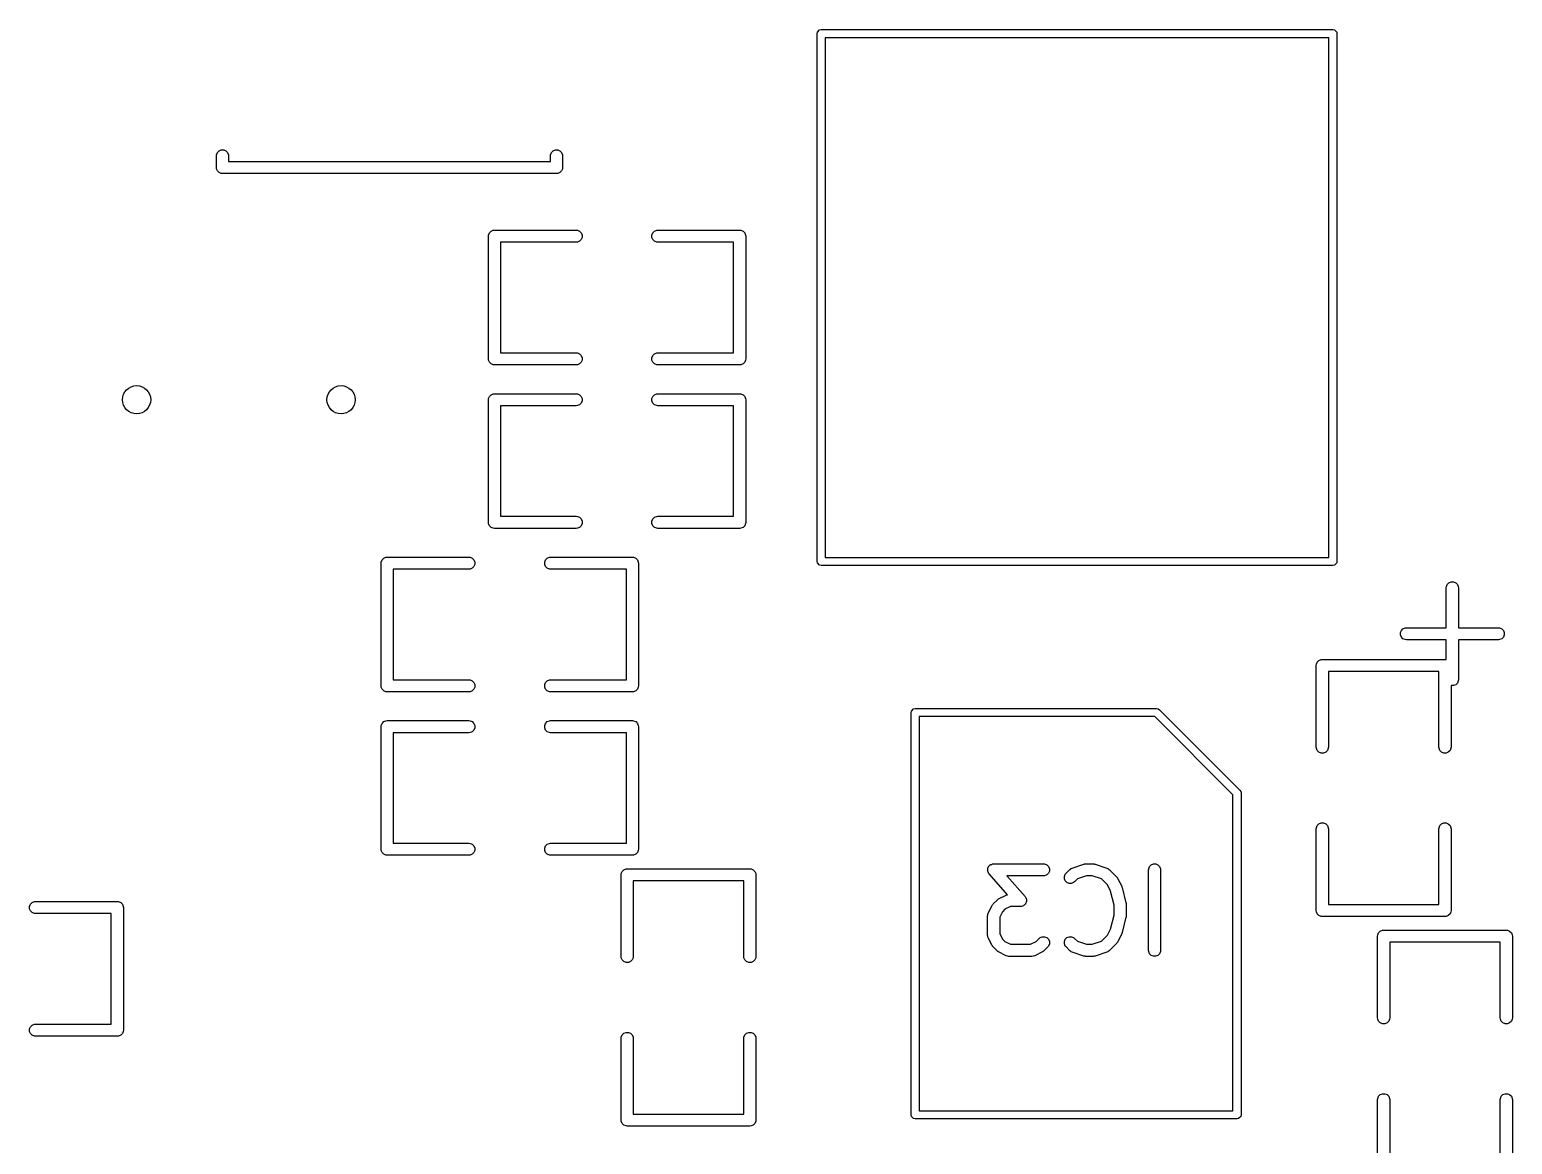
# Model space of a CAD drawing. Extents: x -2.1 to 1.75, y 0.25 to 2.72.
# Drawn here: x 0.278 to 1.003, y 1.641 to 2.186 of the extents above; entities that cross this region are included whole.
import ezdxf

# ---------------------------------------------------------------- set-up
doc = ezdxf.new("R2010")
doc.units = 0
doc.header["$MEASUREMENT"] = 0
doc.layers.add('BLACK', color=7, linetype='CONTINUOUS')

msp = doc.modelspace()

# ---------------------------------------------------------------- linework, layer by layer
at = {"layer": 'BLACK', "linetype": 'CONTINUOUS'}
for p, q in [((0.66283, 2.18413), (0.66298, 2.18489)), ((0.66283, 1.92587), (0.66283, 2.18413)), ((0.66298, 2.18489), (0.66405, 2.18595)), ((0.66405, 2.18595), (0.6648, 2.1861)), ((0.6648, 2.1861), (0.9152, 2.1861)), ((0.9152, 2.1861), (0.91595, 2.18595)), ((0.91595, 2.18595), (0.91702, 2.18489)), ((0.91702, 2.18489), (0.91717, 2.18413)), ((0.91717, 2.18413), (0.91717, 1.92587)), ((0.66677, 2.18217), (0.66677, 1.92783)), ((0.91323, 2.18217), (0.66677, 2.18217)), ((0.91323, 1.92783), (0.91323, 2.18217)), ((0.36911, 2.12491), (0.36955, 2.12597)), ((0.36955, 2.12597), (0.37037, 2.12679)), ((0.37037, 2.12679), (0.37143, 2.12723)), ((0.37143, 2.12723), (0.37258, 2.12723)), ((0.37258, 2.12723), (0.37365, 2.12679)), ((0.37365, 2.12679), (0.37446, 2.12597)), ((0.37446, 2.12597), (0.3749, 2.12491)), ((0.5325, 2.12491), (0.53294, 2.12597)), ((0.53294, 2.12597), (0.53375, 2.12679)), ((0.53375, 2.12679), (0.53482, 2.12723)), ((0.53482, 2.12723), (0.53597, 2.12723)), ((0.53597, 2.12723), (0.53703, 2.12679)), ((0.53703, 2.12679), (0.53785, 2.12597)), ((0.53785, 2.12597), (0.53829, 2.12491)), ((0.36906, 2.12433), (0.36911, 2.12491)), ((0.36906, 2.11862), (0.36906, 2.12433)), ((0.36911, 2.11805), (0.36906, 2.11862)), ((0.36955, 2.11698), (0.36911, 2.11805)), ((0.3749, 2.12491), (0.37496, 2.12433)), ((0.37496, 2.12433), (0.37496, 2.12157)), ((0.37496, 2.12157), (0.53244, 2.12157)), ((0.53244, 2.12433), (0.5325, 2.12491)), ((0.53244, 2.12157), (0.53244, 2.12433)), ((0.53829, 2.11805), (0.53785, 2.11698)), ((0.53829, 2.12491), (0.53835, 2.12433)), ((0.53835, 2.11862), (0.53829, 2.11805)), ((0.53835, 2.12433), (0.53835, 2.11862)), ((0.37037, 2.11617), (0.36955, 2.11698)), ((0.37143, 2.11573), (0.37037, 2.11617)), ((0.37201, 2.11567), (0.37143, 2.11573)), ((0.53539, 2.11567), (0.37201, 2.11567)), ((0.53597, 2.11573), (0.53539, 2.11567)), ((0.53703, 2.11617), (0.53597, 2.11573)), ((0.53785, 2.11698), (0.53703, 2.11617)), ((0.50205, 2.085), (0.5021, 2.08558)), ((0.50205, 2.025), (0.50205, 2.085)), ((0.5021, 2.08558), (0.50254, 2.08664)), ((0.50254, 2.08664), (0.50336, 2.08746)), ((0.50336, 2.08746), (0.50442, 2.0879)), ((0.50442, 2.0879), (0.505, 2.08795)), ((0.505, 2.08795), (0.545, 2.08795)), ((0.545, 2.08205), (0.50795, 2.08205)), ((0.50795, 2.08205), (0.50795, 2.02795)), ((0.545, 2.08795), (0.54558, 2.0879)), ((0.54558, 2.0821), (0.545, 2.08205)), ((0.54558, 2.0879), (0.54664, 2.08746)), ((0.54664, 2.08254), (0.54558, 2.0821)), ((0.54664, 2.08746), (0.54746, 2.08664)), ((0.54746, 2.08336), (0.54664, 2.08254)), ((0.54746, 2.08664), (0.5479, 2.08558)), ((0.5479, 2.08442), (0.54746, 2.08336)), ((0.5479, 2.08558), (0.5479, 2.08442)), ((0.5821, 2.08558), (0.58254, 2.08664)), ((0.5821, 2.08442), (0.5821, 2.08558)), ((0.58254, 2.08336), (0.5821, 2.08442)), ((0.58254, 2.08664), (0.58336, 2.08746)), ((0.58336, 2.08254), (0.58254, 2.08336)), ((0.58336, 2.08746), (0.58442, 2.0879)), ((0.58442, 2.0821), (0.58336, 2.08254)), ((0.58442, 2.0879), (0.585, 2.08795)), ((0.585, 2.08205), (0.58442, 2.0821)), ((0.585, 2.08795), (0.625, 2.08795)), ((0.62205, 2.08205), (0.585, 2.08205)), ((0.62205, 2.02795), (0.62205, 2.08205)), ((0.625, 2.08795), (0.62558, 2.0879)), ((0.62558, 2.0879), (0.62664, 2.08746)), ((0.62664, 2.08746), (0.62746, 2.08664)), ((0.62746, 2.08664), (0.6279, 2.08558)), ((0.6279, 2.08558), (0.62795, 2.085)), ((0.62795, 2.085), (0.62795, 2.025)), ((0.5021, 2.02442), (0.50205, 2.025)), ((0.50254, 2.02336), (0.5021, 2.02442)), ((0.50795, 2.02795), (0.545, 2.02795)), ((0.545, 2.02795), (0.54558, 2.0279)), ((0.54558, 2.0279), (0.54664, 2.02746)), ((0.54664, 2.02746), (0.54746, 2.02664)), ((0.54746, 2.02664), (0.5479, 2.02558)), ((0.5479, 2.02442), (0.54746, 2.02336)), ((0.5479, 2.02558), (0.5479, 2.02442)), ((0.5821, 2.02558), (0.58254, 2.02664)), ((0.5821, 2.02442), (0.5821, 2.02558)), ((0.58254, 2.02336), (0.5821, 2.02442)), ((0.58254, 2.02664), (0.58336, 2.02746)), ((0.58336, 2.02746), (0.58442, 2.0279)), ((0.58442, 2.0279), (0.585, 2.02795)), ((0.585, 2.02795), (0.62205, 2.02795)), ((0.6279, 2.02442), (0.62746, 2.02336)), ((0.62795, 2.025), (0.6279, 2.02442)), ((0.50336, 2.02254), (0.50254, 2.02336)), ((0.50442, 2.0221), (0.50336, 2.02254)), ((0.505, 2.02205), (0.50442, 2.0221)), ((0.545, 2.02205), (0.505, 2.02205)), ((0.54558, 2.0221), (0.545, 2.02205)), ((0.54664, 2.02254), (0.54558, 2.0221)), ((0.54746, 2.02336), (0.54664, 2.02254)), ((0.58336, 2.02254), (0.58254, 2.02336)), ((0.58442, 2.0221), (0.58336, 2.02254)), ((0.585, 2.02205), (0.58442, 2.0221)), ((0.625, 2.02205), (0.585, 2.02205)), ((0.62558, 2.0221), (0.625, 2.02205)), ((0.62664, 2.02254), (0.62558, 2.0221)), ((0.62746, 2.02336), (0.62664, 2.02254)), ((0.50205, 2.005), (0.5021, 2.00558)), ((0.50205, 1.945), (0.50205, 2.005)), ((0.5021, 2.00558), (0.50254, 2.00664)), ((0.50254, 2.00664), (0.50336, 2.00746)), ((0.50336, 2.00746), (0.50442, 2.0079)), ((0.50442, 2.0079), (0.505, 2.00795)), ((0.505, 2.00795), (0.545, 2.00795)), ((0.545, 2.00205), (0.50795, 2.00205)), ((0.50795, 2.00205), (0.50795, 1.94795)), ((0.545, 2.00795), (0.54558, 2.0079)), ((0.54558, 2.0021), (0.545, 2.00205)), ((0.54558, 2.0079), (0.54664, 2.00746)), ((0.54664, 2.00254), (0.54558, 2.0021)), ((0.54664, 2.00746), (0.54746, 2.00664)), ((0.54746, 2.00336), (0.54664, 2.00254)), ((0.54746, 2.00664), (0.5479, 2.00558)), ((0.5479, 2.00442), (0.54746, 2.00336)), ((0.5479, 2.00558), (0.5479, 2.00442)), ((0.5821, 2.00558), (0.58254, 2.00664)), ((0.5821, 2.00442), (0.5821, 2.00558)), ((0.58254, 2.00336), (0.5821, 2.00442)), ((0.58254, 2.00664), (0.58336, 2.00746)), ((0.58336, 2.00254), (0.58254, 2.00336)), ((0.58336, 2.00746), (0.58442, 2.0079)), ((0.58442, 2.0021), (0.58336, 2.00254)), ((0.58442, 2.0079), (0.585, 2.00795)), ((0.585, 2.00205), (0.58442, 2.0021)), ((0.585, 2.00795), (0.625, 2.00795)), ((0.62205, 2.00205), (0.585, 2.00205)), ((0.62205, 1.94795), (0.62205, 2.00205)), ((0.625, 2.00795), (0.62558, 2.0079)), ((0.62558, 2.0079), (0.62664, 2.00746)), ((0.62664, 2.00746), (0.62746, 2.00664)), ((0.62746, 2.00664), (0.6279, 2.00558)), ((0.6279, 2.00558), (0.62795, 2.005)), ((0.62795, 2.005), (0.62795, 1.945)), ((0.5021, 1.94442), (0.50205, 1.945)), ((0.50254, 1.94336), (0.5021, 1.94442)), ((0.50795, 1.94795), (0.545, 1.94795)), ((0.545, 1.94795), (0.54558, 1.9479)), ((0.54558, 1.9479), (0.54664, 1.94746)), ((0.54664, 1.94746), (0.54746, 1.94664)), ((0.54746, 1.94664), (0.5479, 1.94558)), ((0.5479, 1.94442), (0.54746, 1.94336)), ((0.5479, 1.94558), (0.5479, 1.94442)), ((0.5821, 1.94558), (0.58254, 1.94664)), ((0.5821, 1.94442), (0.5821, 1.94558)), ((0.58254, 1.94336), (0.5821, 1.94442)), ((0.58254, 1.94664), (0.58336, 1.94746)), ((0.58336, 1.94746), (0.58442, 1.9479)), ((0.58442, 1.9479), (0.585, 1.94795)), ((0.585, 1.94795), (0.62205, 1.94795)), ((0.6279, 1.94442), (0.62746, 1.94336)), ((0.62795, 1.945), (0.6279, 1.94442)), ((0.50336, 1.94254), (0.50254, 1.94336)), ((0.50442, 1.9421), (0.50336, 1.94254)), ((0.505, 1.94205), (0.50442, 1.9421)), ((0.545, 1.94205), (0.505, 1.94205)), ((0.54558, 1.9421), (0.545, 1.94205)), ((0.54664, 1.94254), (0.54558, 1.9421)), ((0.54746, 1.94336), (0.54664, 1.94254)), ((0.58336, 1.94254), (0.58254, 1.94336)), ((0.58442, 1.9421), (0.58336, 1.94254)), ((0.585, 1.94205), (0.58442, 1.9421)), ((0.625, 1.94205), (0.585, 1.94205)), ((0.62558, 1.9421), (0.625, 1.94205)), ((0.62664, 1.94254), (0.62558, 1.9421)), ((0.62746, 1.94336), (0.62664, 1.94254)), ((0.44955, 1.925), (0.4496, 1.92558)), ((0.44955, 1.865), (0.44955, 1.925)), ((0.4496, 1.92558), (0.45004, 1.92664)), ((0.45004, 1.92664), (0.45086, 1.92746)), ((0.45086, 1.92746), (0.45192, 1.9279)), ((0.45192, 1.9279), (0.4525, 1.92795)), ((0.4525, 1.92795), (0.4925, 1.92795)), ((0.4925, 1.92205), (0.45545, 1.92205)), ((0.45545, 1.92205), (0.45545, 1.86795)), ((0.4925, 1.92795), (0.49308, 1.9279)), ((0.49308, 1.9221), (0.4925, 1.92205)), ((0.49308, 1.9279), (0.49414, 1.92746)), ((0.49414, 1.92254), (0.49308, 1.9221)), ((0.49414, 1.92746), (0.49496, 1.92664)), ((0.49496, 1.92336), (0.49414, 1.92254)), ((0.49496, 1.92664), (0.4954, 1.92558)), ((0.4954, 1.92442), (0.49496, 1.92336)), ((0.4954, 1.92558), (0.4954, 1.92442)), ((0.5296, 1.92558), (0.53004, 1.92664)), ((0.5296, 1.92442), (0.5296, 1.92558)), ((0.53004, 1.92336), (0.5296, 1.92442)), ((0.53004, 1.92664), (0.53086, 1.92746)), ((0.53086, 1.92254), (0.53004, 1.92336)), ((0.53086, 1.92746), (0.53192, 1.9279)), ((0.53192, 1.9221), (0.53086, 1.92254)), ((0.53192, 1.9279), (0.5325, 1.92795)), ((0.5325, 1.92205), (0.53192, 1.9221)), ((0.5325, 1.92795), (0.5725, 1.92795)), ((0.56955, 1.92205), (0.5325, 1.92205)), ((0.56955, 1.86795), (0.56955, 1.92205)), ((0.5725, 1.92795), (0.57308, 1.9279)), ((0.57308, 1.9279), (0.57414, 1.92746)), ((0.57414, 1.92746), (0.57496, 1.92664)), ((0.57496, 1.92664), (0.5754, 1.92558)), ((0.5754, 1.92558), (0.57545, 1.925)), ((0.57545, 1.925), (0.57545, 1.865)), ((0.66298, 1.92511), (0.66283, 1.92587)), ((0.66405, 1.92405), (0.66298, 1.92511)), ((0.6648, 1.9239), (0.66405, 1.92405)), ((0.9152, 1.9239), (0.6648, 1.9239)), ((0.66677, 1.92783), (0.91323, 1.92783)), ((0.91595, 1.92405), (0.9152, 1.9239)), ((0.91702, 1.92511), (0.91595, 1.92405)), ((0.91717, 1.92587), (0.91702, 1.92511)), ((0.97114, 1.91462), (0.97196, 1.91544)), ((0.97196, 1.91544), (0.97302, 1.91588)), ((0.97302, 1.91588), (0.97418, 1.91588)), ((0.97418, 1.91588), (0.97524, 1.91544)), ((0.97524, 1.91544), (0.97606, 1.91462)), ((0.97065, 1.91298), (0.9707, 1.91356)), ((0.97065, 1.89344), (0.97065, 1.91298)), ((0.9707, 1.91356), (0.97114, 1.91462)), ((0.97606, 1.91462), (0.9765, 1.91356)), ((0.9765, 1.91356), (0.97655, 1.91298)), ((0.97655, 1.91298), (0.97655, 1.89344)), ((0.94946, 1.89294), (0.95053, 1.89338)), ((0.95053, 1.89338), (0.9511, 1.89344)), ((0.9511, 1.89344), (0.97065, 1.89344)), ((0.97655, 1.89344), (0.9961, 1.89344)), ((0.9961, 1.89344), (0.99667, 1.89338)), ((0.99667, 1.89338), (0.99774, 1.89294)), ((0.94821, 1.89106), (0.94865, 1.89212)), ((0.94821, 1.88991), (0.94821, 1.89106)), ((0.94865, 1.88884), (0.94821, 1.88991)), ((0.94865, 1.89212), (0.94946, 1.89294)), ((0.94946, 1.88803), (0.94865, 1.88884)), ((0.95053, 1.88759), (0.94946, 1.88803)), ((0.9511, 1.88753), (0.95053, 1.88759)), ((0.97065, 1.88753), (0.9511, 1.88753)), ((0.97065, 1.87787), (0.97065, 1.88753)), ((0.9961, 1.88753), (0.97655, 1.88753)), ((0.97655, 1.88753), (0.97655, 1.86799)), ((0.99667, 1.88759), (0.9961, 1.88753)), ((0.99774, 1.88803), (0.99667, 1.88759)), ((0.99774, 1.89294), (0.99855, 1.89212)), ((0.99855, 1.88884), (0.99774, 1.88803)), ((0.99855, 1.89212), (0.99899, 1.89106)), ((0.99899, 1.88991), (0.99855, 1.88884)), ((0.99899, 1.89106), (0.99899, 1.88991)), ((0.90705, 1.875), (0.9071, 1.87558)), ((0.90705, 1.835), (0.90705, 1.875)), ((0.9071, 1.87558), (0.90754, 1.87664)), ((0.90754, 1.87664), (0.90836, 1.87746)), ((0.90836, 1.87746), (0.90942, 1.8779)), ((0.90942, 1.8779), (0.91, 1.87795)), ((0.91, 1.87795), (0.97, 1.87795)), ((0.96705, 1.87205), (0.91295, 1.87205)), ((0.91295, 1.87205), (0.91295, 1.835)), ((0.96705, 1.835), (0.96705, 1.87205)), ((0.97, 1.87795), (0.97058, 1.8779)), ((0.97058, 1.8779), (0.97065, 1.87787)), ((0.4496, 1.86442), (0.44955, 1.865)), ((0.45004, 1.86336), (0.4496, 1.86442)), ((0.45545, 1.86795), (0.4925, 1.86795)), ((0.4925, 1.86795), (0.49308, 1.8679)), ((0.49308, 1.8679), (0.49414, 1.86746)), ((0.49414, 1.86746), (0.49496, 1.86664)), ((0.49496, 1.86664), (0.4954, 1.86558)), ((0.4954, 1.86442), (0.49496, 1.86336)), ((0.4954, 1.86558), (0.4954, 1.86442)), ((0.5296, 1.86558), (0.53004, 1.86664)), ((0.5296, 1.86442), (0.5296, 1.86558)), ((0.53004, 1.86336), (0.5296, 1.86442)), ((0.53004, 1.86664), (0.53086, 1.86746)), ((0.53086, 1.86746), (0.53192, 1.8679)), ((0.53192, 1.8679), (0.5325, 1.86795)), ((0.5325, 1.86795), (0.56955, 1.86795)), ((0.5754, 1.86442), (0.57496, 1.86336)), ((0.57545, 1.865), (0.5754, 1.86442)), ((0.97302, 1.86509), (0.97295, 1.86512)), ((0.97295, 1.86512), (0.97295, 1.835)), ((0.97418, 1.86509), (0.97302, 1.86509)), ((0.97524, 1.86553), (0.97418, 1.86509)), ((0.97606, 1.86635), (0.97524, 1.86553)), ((0.9765, 1.86741), (0.97606, 1.86635)), ((0.97655, 1.86799), (0.9765, 1.86741)), ((0.45086, 1.86254), (0.45004, 1.86336)), ((0.45192, 1.8621), (0.45086, 1.86254)), ((0.4525, 1.86205), (0.45192, 1.8621)), ((0.4925, 1.86205), (0.4525, 1.86205)), ((0.49308, 1.8621), (0.4925, 1.86205)), ((0.49414, 1.86254), (0.49308, 1.8621)), ((0.49496, 1.86336), (0.49414, 1.86254)), ((0.53086, 1.86254), (0.53004, 1.86336)), ((0.53192, 1.8621), (0.53086, 1.86254)), ((0.5325, 1.86205), (0.53192, 1.8621)), ((0.5725, 1.86205), (0.5325, 1.86205)), ((0.57308, 1.8621), (0.5725, 1.86205)), ((0.57414, 1.86254), (0.57308, 1.8621)), ((0.57496, 1.86336), (0.57414, 1.86254)), ((0.70882, 1.85189), (0.70897, 1.85264)), ((0.70882, 1.65504), (0.70882, 1.85189)), ((0.70897, 1.85264), (0.71003, 1.85371)), ((0.71003, 1.85371), (0.71079, 1.85386)), ((0.71079, 1.85386), (0.8289, 1.85386)), ((0.71276, 1.84992), (0.71276, 1.65701)), ((0.82808, 1.84992), (0.71276, 1.84992)), ((0.8663, 1.8117), (0.82808, 1.84992)), ((0.8289, 1.85386), (0.82965, 1.85371)), ((0.82965, 1.85371), (0.83029, 1.85328)), ((0.83029, 1.85328), (0.86966, 1.81391)), ((0.44955, 1.845), (0.4496, 1.84558)), ((0.44955, 1.785), (0.44955, 1.845)), ((0.4496, 1.84558), (0.45004, 1.84664)), ((0.45004, 1.84664), (0.45086, 1.84746)), ((0.45086, 1.84746), (0.45192, 1.8479)), ((0.45192, 1.8479), (0.4525, 1.84795)), ((0.4525, 1.84795), (0.4925, 1.84795)), ((0.4925, 1.84795), (0.49308, 1.8479)), ((0.49308, 1.8479), (0.49414, 1.84746)), ((0.49414, 1.84254), (0.49308, 1.8421)), ((0.49414, 1.84746), (0.49496, 1.84664)), ((0.49496, 1.84336), (0.49414, 1.84254)), ((0.49496, 1.84664), (0.4954, 1.84558)), ((0.4954, 1.84442), (0.49496, 1.84336)), ((0.4954, 1.84558), (0.4954, 1.84442)), ((0.5296, 1.84558), (0.53004, 1.84664)), ((0.5296, 1.84442), (0.5296, 1.84558)), ((0.53004, 1.84336), (0.5296, 1.84442)), ((0.53004, 1.84664), (0.53086, 1.84746)), ((0.53086, 1.84254), (0.53004, 1.84336)), ((0.53086, 1.84746), (0.53192, 1.8479)), ((0.53192, 1.8421), (0.53086, 1.84254)), ((0.53192, 1.8479), (0.5325, 1.84795)), ((0.5325, 1.84795), (0.5725, 1.84795)), ((0.5725, 1.84795), (0.57308, 1.8479)), ((0.57308, 1.8479), (0.57414, 1.84746)), ((0.57414, 1.84746), (0.57496, 1.84664)), ((0.57496, 1.84664), (0.5754, 1.84558)), ((0.5754, 1.84558), (0.57545, 1.845)), ((0.57545, 1.845), (0.57545, 1.785)), ((0.4925, 1.84205), (0.45545, 1.84205)), ((0.45545, 1.84205), (0.45545, 1.78795)), ((0.49308, 1.8421), (0.4925, 1.84205)), ((0.5325, 1.84205), (0.53192, 1.8421)), ((0.56955, 1.84205), (0.5325, 1.84205)), ((0.56955, 1.78795), (0.56955, 1.84205)), ((0.9071, 1.83442), (0.90705, 1.835)), ((0.91295, 1.835), (0.9129, 1.83442)), ((0.9671, 1.83442), (0.96705, 1.835)), ((0.97295, 1.835), (0.9729, 1.83442)), ((0.90754, 1.83336), (0.9071, 1.83442)), ((0.90836, 1.83254), (0.90754, 1.83336)), ((0.90942, 1.8321), (0.90836, 1.83254)), ((0.91058, 1.8321), (0.90942, 1.8321)), ((0.91164, 1.83254), (0.91058, 1.8321)), ((0.91246, 1.83336), (0.91164, 1.83254)), ((0.9129, 1.83442), (0.91246, 1.83336)), ((0.96754, 1.83336), (0.9671, 1.83442)), ((0.96836, 1.83254), (0.96754, 1.83336)), ((0.96942, 1.8321), (0.96836, 1.83254)), ((0.97058, 1.8321), (0.96942, 1.8321)), ((0.97164, 1.83254), (0.97058, 1.8321)), ((0.97246, 1.83336), (0.97164, 1.83254)), ((0.9729, 1.83442), (0.97246, 1.83336)), ((0.86966, 1.81391), (0.87009, 1.81327)), ((0.87009, 1.81327), (0.87024, 1.81252)), ((0.8663, 1.65701), (0.8663, 1.8117)), ((0.87024, 1.81252), (0.87024, 1.65504)), ((0.90705, 1.795), (0.9071, 1.79558)), ((0.90705, 1.755), (0.90705, 1.795)), ((0.9071, 1.79558), (0.90754, 1.79664)), ((0.90754, 1.79664), (0.90836, 1.79746)), ((0.90836, 1.79746), (0.90942, 1.7979)), ((0.90942, 1.7979), (0.91058, 1.7979)), ((0.91058, 1.7979), (0.91164, 1.79746)), ((0.91164, 1.79746), (0.91246, 1.79664)), ((0.91246, 1.79664), (0.9129, 1.79558)), ((0.9129, 1.79558), (0.91295, 1.795)), ((0.91295, 1.795), (0.91295, 1.75795)), ((0.96705, 1.795), (0.9671, 1.79558)), ((0.96705, 1.75795), (0.96705, 1.795)), ((0.9671, 1.79558), (0.96754, 1.79664)), ((0.96754, 1.79664), (0.96836, 1.79746)), ((0.96836, 1.79746), (0.96942, 1.7979)), ((0.96942, 1.7979), (0.97058, 1.7979)), ((0.97058, 1.7979), (0.97164, 1.79746)), ((0.97164, 1.79746), (0.97246, 1.79664)), ((0.97246, 1.79664), (0.9729, 1.79558)), ((0.9729, 1.79558), (0.97295, 1.795)), ((0.97295, 1.795), (0.97295, 1.755)), ((0.4496, 1.78442), (0.44955, 1.785)), ((0.45004, 1.78336), (0.4496, 1.78442)), ((0.45545, 1.78795), (0.4925, 1.78795)), ((0.4925, 1.78795), (0.49308, 1.7879)), ((0.49308, 1.7879), (0.49414, 1.78746)), ((0.49414, 1.78746), (0.49496, 1.78664)), ((0.49496, 1.78664), (0.4954, 1.78558)), ((0.4954, 1.78442), (0.49496, 1.78336)), ((0.4954, 1.78558), (0.4954, 1.78442)), ((0.5296, 1.78558), (0.53004, 1.78664)), ((0.5296, 1.78442), (0.5296, 1.78558)), ((0.53004, 1.78336), (0.5296, 1.78442)), ((0.53004, 1.78664), (0.53086, 1.78746)), ((0.53086, 1.78746), (0.53192, 1.7879)), ((0.53192, 1.7879), (0.5325, 1.78795)), ((0.5325, 1.78795), (0.56955, 1.78795)), ((0.5754, 1.78442), (0.57496, 1.78336)), ((0.57545, 1.785), (0.5754, 1.78442)), ((0.45086, 1.78254), (0.45004, 1.78336)), ((0.45192, 1.7821), (0.45086, 1.78254)), ((0.4525, 1.78205), (0.45192, 1.7821)), ((0.4925, 1.78205), (0.4525, 1.78205)), ((0.49308, 1.7821), (0.4925, 1.78205)), ((0.49414, 1.78254), (0.49308, 1.7821)), ((0.49496, 1.78336), (0.49414, 1.78254)), ((0.53086, 1.78254), (0.53004, 1.78336)), ((0.53192, 1.7821), (0.53086, 1.78254)), ((0.5325, 1.78205), (0.53192, 1.7821)), ((0.5725, 1.78205), (0.5325, 1.78205)), ((0.57308, 1.7821), (0.5725, 1.78205)), ((0.57414, 1.78254), (0.57308, 1.7821)), ((0.57496, 1.78336), (0.57414, 1.78254)), ((0.74688, 1.77673), (0.74724, 1.77704)), ((0.74724, 1.77704), (0.74758, 1.77738)), ((0.74758, 1.77738), (0.74767, 1.77742)), ((0.74767, 1.77742), (0.74775, 1.77749)), ((0.74775, 1.77749), (0.7482, 1.77764)), ((0.7482, 1.77764), (0.74864, 1.77782)), ((0.74864, 1.77782), (0.74878, 1.77784)), ((0.74878, 1.77784), (0.74884, 1.77786)), ((0.74884, 1.77786), (0.74892, 1.77785)), ((0.74892, 1.77785), (0.74922, 1.77788)), ((0.74922, 1.77788), (0.77359, 1.77788)), ((0.77359, 1.77788), (0.77417, 1.77782)), ((0.77417, 1.77782), (0.77523, 1.77738)), ((0.77523, 1.77738), (0.77605, 1.77657)), ((0.78766, 1.77585), (0.79328, 1.77773)), ((0.79328, 1.77773), (0.79357, 1.77779)), ((0.79357, 1.77779), (0.79364, 1.77782)), ((0.79364, 1.77782), (0.79374, 1.77783)), ((0.79374, 1.77783), (0.79385, 1.77786)), ((0.79385, 1.77786), (0.79392, 1.77785)), ((0.79392, 1.77785), (0.79421, 1.77788)), ((0.79421, 1.77788), (0.79796, 1.77788)), ((0.79796, 1.77788), (0.79826, 1.77785)), ((0.79826, 1.77785), (0.79833, 1.77786)), ((0.79833, 1.77786), (0.79844, 1.77783)), ((0.79844, 1.77783), (0.79854, 1.77782)), ((0.79854, 1.77782), (0.79861, 1.77779)), ((0.79861, 1.77779), (0.7989, 1.77773)), ((0.7989, 1.77773), (0.80452, 1.77585)), ((0.82551, 1.77657), (0.82632, 1.77738)), ((0.82632, 1.77738), (0.82738, 1.77782)), ((0.82738, 1.77782), (0.82854, 1.77782)), ((0.82854, 1.77782), (0.8296, 1.77738)), ((0.8296, 1.77738), (0.83042, 1.77657)), ((0.56705, 1.7725), (0.5671, 1.77308)), ((0.56705, 1.7325), (0.56705, 1.7725)), ((0.5671, 1.77308), (0.56754, 1.77414)), ((0.56754, 1.77414), (0.56836, 1.77496)), ((0.56836, 1.77496), (0.56942, 1.7754)), ((0.56942, 1.7754), (0.57, 1.77545)), ((0.57, 1.77545), (0.63, 1.77545)), ((0.63, 1.77545), (0.63058, 1.7754)), ((0.63058, 1.7754), (0.63164, 1.77496)), ((0.63164, 1.77496), (0.63246, 1.77414)), ((0.63246, 1.77414), (0.6329, 1.77308)), ((0.6329, 1.77308), (0.63295, 1.7725)), ((0.63295, 1.7725), (0.63295, 1.7325)), ((0.74629, 1.77455), (0.74632, 1.77502)), ((0.74632, 1.77445), (0.74629, 1.77455)), ((0.74632, 1.7755), (0.74636, 1.7756)), ((0.74632, 1.77502), (0.74632, 1.7755)), ((0.74632, 1.77435), (0.74632, 1.77445)), ((0.74651, 1.77391), (0.74632, 1.77435)), ((0.74636, 1.7756), (0.74637, 1.7757)), ((0.74637, 1.7757), (0.74658, 1.77613)), ((0.74666, 1.77345), (0.74651, 1.77391)), ((0.74658, 1.77613), (0.74676, 1.77657)), ((0.74674, 1.77334), (0.74666, 1.77345)), ((0.74676, 1.77329), (0.74674, 1.77334)), ((0.74676, 1.77657), (0.74684, 1.77664)), ((0.74682, 1.77323), (0.74676, 1.77329)), ((0.747, 1.77298), (0.74682, 1.77323)), ((0.74684, 1.77664), (0.74688, 1.77673)), ((0.75593, 1.76277), (0.747, 1.77298)), ((0.77359, 1.77198), (0.75573, 1.77198)), ((0.75573, 1.77198), (0.76457, 1.76187)), ((0.77417, 1.77203), (0.77359, 1.77198)), ((0.77523, 1.77247), (0.77417, 1.77203)), ((0.77605, 1.77329), (0.77523, 1.77247)), ((0.77605, 1.77657), (0.77649, 1.7755)), ((0.77649, 1.77435), (0.77605, 1.77329)), ((0.77649, 1.7755), (0.77649, 1.77435)), ((0.78382, 1.77175), (0.78426, 1.77282)), ((0.78382, 1.7706), (0.78382, 1.77175)), ((0.78426, 1.76954), (0.78382, 1.7706)), ((0.78426, 1.77282), (0.78463, 1.77327)), ((0.78463, 1.77327), (0.7865, 1.77514)), ((0.7865, 1.77514), (0.78695, 1.77551)), ((0.78695, 1.77551), (0.78705, 1.77555)), ((0.78705, 1.77555), (0.78713, 1.77562)), ((0.78713, 1.77562), (0.78766, 1.77585)), ((0.79019, 1.77047), (0.7888, 1.76909)), ((0.79469, 1.77198), (0.79019, 1.77047)), ((0.79748, 1.77198), (0.79469, 1.77198)), ((0.80199, 1.77047), (0.79748, 1.77198)), ((0.80491, 1.76755), (0.80199, 1.77047)), ((0.80452, 1.77585), (0.80505, 1.77562)), ((0.80505, 1.77562), (0.80513, 1.77555)), ((0.80513, 1.77555), (0.80523, 1.77551)), ((0.80523, 1.77551), (0.80568, 1.77514)), ((0.80568, 1.77514), (0.80943, 1.77139)), ((0.80943, 1.77139), (0.80961, 1.77117)), ((0.80961, 1.77117), (0.80967, 1.77111)), ((0.80967, 1.77111), (0.80973, 1.77103)), ((0.80973, 1.77103), (0.80979, 1.77094)), ((0.80979, 1.77094), (0.80982, 1.77087)), ((0.80982, 1.77087), (0.80998, 1.77062)), ((0.80998, 1.77062), (0.81185, 1.76688)), ((0.82501, 1.77493), (0.82506, 1.7755)), ((0.82501, 1.73556), (0.82501, 1.77493)), ((0.82506, 1.7755), (0.82551, 1.77657)), ((0.83042, 1.77657), (0.83086, 1.7755)), ((0.83086, 1.7755), (0.83091, 1.77493)), ((0.83091, 1.77493), (0.83091, 1.73556)), ((0.62705, 1.76955), (0.57295, 1.76955)), ((0.57295, 1.76955), (0.57295, 1.7325)), ((0.62705, 1.7325), (0.62705, 1.76955)), ((0.75165, 1.7607), (0.7554, 1.76257)), ((0.7554, 1.76257), (0.75593, 1.76277)), ((0.78507, 1.76872), (0.78426, 1.76954)), ((0.78614, 1.76828), (0.78507, 1.76872)), ((0.78729, 1.76828), (0.78614, 1.76828)), ((0.78836, 1.76872), (0.78729, 1.76828)), ((0.7888, 1.76909), (0.78836, 1.76872)), ((0.80643, 1.76452), (0.80491, 1.76755)), ((0.80813, 1.75769), (0.80643, 1.76452)), ((0.81185, 1.76688), (0.81187, 1.76683)), ((0.81187, 1.76683), (0.81188, 1.76682)), ((0.81188, 1.76682), (0.81197, 1.76657)), ((0.81197, 1.76657), (0.81206, 1.76633)), ((0.81206, 1.76633), (0.81206, 1.76631)), ((0.81206, 1.76631), (0.81208, 1.76627)), ((0.81208, 1.76627), (0.81395, 1.75877)), ((0.27767, 1.75707), (0.27812, 1.75814)), ((0.27767, 1.75592), (0.27767, 1.75707)), ((0.27812, 1.75486), (0.27767, 1.75592)), ((0.27812, 1.75814), (0.27893, 1.75895)), ((0.27893, 1.75895), (0.27999, 1.75939)), ((0.27999, 1.75939), (0.28057, 1.75945)), ((0.28057, 1.75945), (0.32057, 1.75945)), ((0.32057, 1.75945), (0.32115, 1.75939)), ((0.32115, 1.75939), (0.32221, 1.75895)), ((0.32221, 1.75895), (0.32303, 1.75814)), ((0.32303, 1.75814), (0.32347, 1.75707)), ((0.32347, 1.75707), (0.32352, 1.7565)), ((0.32352, 1.7565), (0.32352, 1.6965)), ((0.74658, 1.75375), (0.74845, 1.7575)), ((0.74845, 1.7575), (0.74861, 1.75775)), ((0.74861, 1.75775), (0.74864, 1.75782)), ((0.74864, 1.75782), (0.74871, 1.7579)), ((0.74871, 1.7579), (0.74876, 1.75799)), ((0.74876, 1.75799), (0.74882, 1.75804)), ((0.74882, 1.75804), (0.74901, 1.75827)), ((0.74901, 1.75827), (0.75088, 1.76014)), ((0.75088, 1.76014), (0.75111, 1.76033)), ((0.75111, 1.76033), (0.75116, 1.76039)), ((0.75116, 1.76039), (0.75125, 1.76044)), ((0.75125, 1.76044), (0.75133, 1.76051)), ((0.75133, 1.76051), (0.7514, 1.76054)), ((0.7514, 1.76054), (0.75165, 1.7607)), ((0.75472, 1.75563), (0.75352, 1.75443)), ((0.75742, 1.75698), (0.75472, 1.75563)), ((0.76234, 1.75698), (0.75742, 1.75698)), ((0.76265, 1.75701), (0.76234, 1.75698)), ((0.76273, 1.757), (0.76265, 1.75701)), ((0.76278, 1.75702), (0.76273, 1.757)), ((0.76292, 1.75703), (0.76278, 1.75702)), ((0.76336, 1.75722), (0.76292, 1.75703)), ((0.76382, 1.75737), (0.76336, 1.75722)), ((0.76389, 1.75744), (0.76382, 1.75737)), ((0.76398, 1.75748), (0.76389, 1.75744)), ((0.76432, 1.75781), (0.76398, 1.75748)), ((0.76468, 1.75813), (0.76432, 1.75781)), ((0.76457, 1.76187), (0.76474, 1.76163)), ((0.76473, 1.75822), (0.76468, 1.75813)), ((0.7648, 1.75829), (0.76473, 1.75822)), ((0.76474, 1.76163), (0.7648, 1.76157)), ((0.7648, 1.76157), (0.76482, 1.76152)), ((0.76498, 1.75873), (0.7648, 1.75829)), ((0.76482, 1.76152), (0.7649, 1.7614)), ((0.7649, 1.7614), (0.76506, 1.76095)), ((0.76519, 1.75916), (0.76498, 1.75873)), ((0.76506, 1.76095), (0.76524, 1.76051)), ((0.7652, 1.75926), (0.76519, 1.75916)), ((0.76524, 1.75935), (0.7652, 1.75926)), ((0.76524, 1.76051), (0.76524, 1.76041)), ((0.76524, 1.76041), (0.76527, 1.76031)), ((0.76527, 1.76031), (0.76524, 1.75983)), ((0.76524, 1.75983), (0.76524, 1.75935)), ((0.80813, 1.75279), (0.80813, 1.75769)), ((0.81395, 1.75877), (0.81397, 1.75867)), ((0.81397, 1.75867), (0.81398, 1.75863)), ((0.81398, 1.75863), (0.814, 1.75841)), ((0.814, 1.75841), (0.81404, 1.7582)), ((0.81404, 1.7582), (0.81403, 1.75816)), ((0.81403, 1.75816), (0.81404, 1.75806)), ((0.81404, 1.75806), (0.81404, 1.75243)), ((0.91295, 1.75795), (0.96705, 1.75795)), ((0.27893, 1.75404), (0.27812, 1.75486)), ((0.27999, 1.7536), (0.27893, 1.75404)), ((0.28057, 1.75354), (0.27999, 1.7536)), ((0.31762, 1.75354), (0.28057, 1.75354)), ((0.31762, 1.69945), (0.31762, 1.75354)), ((0.74627, 1.75243), (0.74632, 1.75301)), ((0.74627, 1.74306), (0.74627, 1.75243)), ((0.74632, 1.75301), (0.74636, 1.75311)), ((0.74636, 1.75311), (0.74637, 1.75321)), ((0.74637, 1.75321), (0.74658, 1.75375)), ((0.75352, 1.75443), (0.75217, 1.75173)), ((0.75217, 1.75173), (0.75217, 1.74375)), ((0.80643, 1.74596), (0.80813, 1.75279)), ((0.81395, 1.75172), (0.81208, 1.74422)), ((0.81397, 1.75181), (0.81395, 1.75172)), ((0.81398, 1.75186), (0.81397, 1.75181)), ((0.814, 1.75207), (0.81398, 1.75186)), ((0.81404, 1.75229), (0.814, 1.75207)), ((0.81404, 1.75243), (0.81403, 1.75233)), ((0.81403, 1.75233), (0.81404, 1.75229)), ((0.9071, 1.75442), (0.90705, 1.755)), ((0.90754, 1.75336), (0.9071, 1.75442)), ((0.90836, 1.75254), (0.90754, 1.75336)), ((0.90942, 1.7521), (0.90836, 1.75254)), ((0.91, 1.75205), (0.90942, 1.7521)), ((0.97, 1.75205), (0.91, 1.75205)), ((0.97058, 1.7521), (0.97, 1.75205)), ((0.97164, 1.75254), (0.97058, 1.7521)), ((0.97246, 1.75336), (0.97164, 1.75254)), ((0.9729, 1.75442), (0.97246, 1.75336)), ((0.97295, 1.755), (0.9729, 1.75442)), ((0.74632, 1.74248), (0.74627, 1.74306)), ((0.74636, 1.74238), (0.74632, 1.74248)), ((0.74637, 1.74228), (0.74636, 1.74238)), ((0.74658, 1.74174), (0.74637, 1.74228)), ((0.74845, 1.73799), (0.74658, 1.74174)), ((0.75217, 1.74375), (0.75352, 1.74106)), ((0.75352, 1.74106), (0.75472, 1.73986)), ((0.76997, 1.73986), (0.7715, 1.7414)), ((0.7715, 1.7414), (0.77195, 1.74176)), ((0.77195, 1.74176), (0.77302, 1.7422)), ((0.77302, 1.7422), (0.77417, 1.7422)), ((0.77417, 1.7422), (0.77523, 1.74176)), ((0.77523, 1.74176), (0.77605, 1.74095)), ((0.77605, 1.74095), (0.77649, 1.73988)), ((0.78382, 1.73988), (0.78426, 1.74095)), ((0.78426, 1.74095), (0.78507, 1.74176)), ((0.78507, 1.74176), (0.78614, 1.7422)), ((0.78614, 1.7422), (0.78729, 1.7422)), ((0.78729, 1.7422), (0.78836, 1.74176)), ((0.78836, 1.74176), (0.7888, 1.7414)), ((0.7888, 1.7414), (0.79019, 1.74001)), ((0.80199, 1.74001), (0.80491, 1.74293)), ((0.80491, 1.74293), (0.80643, 1.74596)), ((0.81185, 1.74361), (0.80998, 1.73986)), ((0.81187, 1.74365), (0.81185, 1.74361)), ((0.81188, 1.74367), (0.81187, 1.74365)), ((0.81197, 1.74391), (0.81188, 1.74367)), ((0.81206, 1.74415), (0.81197, 1.74391)), ((0.81208, 1.74422), (0.81206, 1.74417)), ((0.81206, 1.74417), (0.81206, 1.74415)), ((0.93705, 1.7425), (0.9371, 1.74308)), ((0.93705, 1.7025), (0.93705, 1.7425)), ((0.9371, 1.74308), (0.93754, 1.74414)), ((0.93754, 1.74414), (0.93836, 1.74496)), ((0.93836, 1.74496), (0.93942, 1.7454)), ((0.93942, 1.7454), (0.94, 1.74545)), ((0.94, 1.74545), (1, 1.74545)), ((1, 1.74545), (1.00058, 1.7454)), ((1.00058, 1.7454), (1.00164, 1.74496)), ((1.00164, 1.74496), (1.00246, 1.74414)), ((1.00246, 1.74414), (1.0029, 1.74308)), ((1.0029, 1.74308), (1.00295, 1.7425)), ((1.00295, 1.7425), (1.00295, 1.7025)), ((0.74861, 1.73774), (0.74845, 1.73799)), ((0.74864, 1.73767), (0.74861, 1.73774)), ((0.74871, 1.73759), (0.74864, 1.73767)), ((0.74876, 1.7375), (0.74871, 1.73759)), ((0.74882, 1.73745), (0.74876, 1.7375)), ((0.74901, 1.73722), (0.74882, 1.73745)), ((0.75088, 1.73535), (0.74901, 1.73722)), ((0.75111, 1.73516), (0.75088, 1.73535)), ((0.75116, 1.7351), (0.75111, 1.73516)), ((0.75125, 1.73504), (0.75116, 1.7351)), ((0.75133, 1.73498), (0.75125, 1.73504)), ((0.7514, 1.73495), (0.75133, 1.73498)), ((0.75165, 1.73479), (0.7514, 1.73495)), ((0.7554, 1.73292), (0.75165, 1.73479)), ((0.75472, 1.73986), (0.75742, 1.73851)), ((0.75742, 1.73851), (0.76727, 1.73851)), ((0.76727, 1.73851), (0.76997, 1.73986)), ((0.77304, 1.73479), (0.76929, 1.73292)), ((0.77329, 1.73495), (0.77304, 1.73479)), ((0.77336, 1.73498), (0.77329, 1.73495)), ((0.77344, 1.73504), (0.77336, 1.73498)), ((0.77353, 1.7351), (0.77344, 1.73504)), ((0.77358, 1.73516), (0.77353, 1.7351)), ((0.77381, 1.73535), (0.77358, 1.73516)), ((0.77568, 1.73722), (0.77381, 1.73535)), ((0.77605, 1.73767), (0.77568, 1.73722)), ((0.77649, 1.73873), (0.77605, 1.73767)), ((0.77649, 1.73988), (0.77649, 1.73873)), ((0.78382, 1.73873), (0.78382, 1.73988)), ((0.78426, 1.73767), (0.78382, 1.73873)), ((0.78463, 1.73722), (0.78426, 1.73767)), ((0.7865, 1.73535), (0.78463, 1.73722)), ((0.78695, 1.73498), (0.7865, 1.73535)), ((0.78705, 1.73494), (0.78695, 1.73498)), ((0.78713, 1.73487), (0.78705, 1.73494)), ((0.78766, 1.73463), (0.78713, 1.73487)), ((0.79328, 1.73276), (0.78766, 1.73463)), ((0.79019, 1.74001), (0.79469, 1.73851)), ((0.79469, 1.73851), (0.79748, 1.73851)), ((0.79748, 1.73851), (0.80199, 1.74001)), ((0.80452, 1.73463), (0.7989, 1.73276)), ((0.80505, 1.73487), (0.80452, 1.73463)), ((0.80513, 1.73494), (0.80505, 1.73487)), ((0.80523, 1.73498), (0.80513, 1.73494)), ((0.80568, 1.73535), (0.80523, 1.73498)), ((0.80943, 1.73909), (0.80568, 1.73535)), ((0.80961, 1.73932), (0.80943, 1.73909)), ((0.80967, 1.73937), (0.80961, 1.73932)), ((0.80973, 1.73946), (0.80967, 1.73937)), ((0.80979, 1.73954), (0.80973, 1.73946)), ((0.80982, 1.73961), (0.80979, 1.73954)), ((0.80998, 1.73986), (0.80982, 1.73961)), ((0.82506, 1.73498), (0.82501, 1.73556)), ((0.82551, 1.73392), (0.82506, 1.73498)), ((0.82632, 1.7331), (0.82551, 1.73392)), ((0.83042, 1.73392), (0.8296, 1.7331)), ((0.83086, 1.73498), (0.83042, 1.73392)), ((0.83091, 1.73556), (0.83086, 1.73498)), ((0.99705, 1.73955), (0.94295, 1.73955)), ((0.94295, 1.73955), (0.94295, 1.7025)), ((0.99705, 1.7025), (0.99705, 1.73955)), ((0.5671, 1.73192), (0.56705, 1.7325)), ((0.56754, 1.73086), (0.5671, 1.73192)), ((0.56836, 1.73004), (0.56754, 1.73086)), ((0.56942, 1.7296), (0.56836, 1.73004)), ((0.57058, 1.7296), (0.56942, 1.7296)), ((0.57164, 1.73004), (0.57058, 1.7296)), ((0.57246, 1.73086), (0.57164, 1.73004)), ((0.5729, 1.73192), (0.57246, 1.73086)), ((0.57295, 1.7325), (0.5729, 1.73192)), ((0.6271, 1.73192), (0.62705, 1.7325)), ((0.62754, 1.73086), (0.6271, 1.73192)), ((0.62836, 1.73004), (0.62754, 1.73086)), ((0.62942, 1.7296), (0.62836, 1.73004)), ((0.63058, 1.7296), (0.62942, 1.7296)), ((0.63164, 1.73004), (0.63058, 1.7296)), ((0.63246, 1.73086), (0.63164, 1.73004)), ((0.6329, 1.73192), (0.63246, 1.73086)), ((0.63295, 1.7325), (0.6329, 1.73192)), ((0.75594, 1.73271), (0.7554, 1.73292)), ((0.75605, 1.7327), (0.75594, 1.73271)), ((0.75614, 1.73266), (0.75605, 1.7327)), ((0.75672, 1.73261), (0.75614, 1.73266)), ((0.76797, 1.73261), (0.75672, 1.73261)), ((0.76854, 1.73266), (0.76797, 1.73261)), ((0.76864, 1.7327), (0.76854, 1.73266)), ((0.76875, 1.73271), (0.76864, 1.7327)), ((0.76929, 1.73292), (0.76875, 1.73271)), ((0.79357, 1.73269), (0.79328, 1.73276)), ((0.79364, 1.73266), (0.79357, 1.73269)), ((0.79374, 1.73265), (0.79364, 1.73266)), ((0.79385, 1.73263), (0.79374, 1.73265)), ((0.79392, 1.73263), (0.79385, 1.73263)), ((0.79421, 1.73261), (0.79392, 1.73263)), ((0.79796, 1.73261), (0.79421, 1.73261)), ((0.79826, 1.73263), (0.79796, 1.73261)), ((0.79833, 1.73263), (0.79826, 1.73263)), ((0.79844, 1.73265), (0.79833, 1.73263)), ((0.79854, 1.73266), (0.79844, 1.73265)), ((0.79861, 1.73269), (0.79854, 1.73266)), ((0.7989, 1.73276), (0.79861, 1.73269)), ((0.82738, 1.73266), (0.82632, 1.7331)), ((0.82854, 1.73266), (0.82738, 1.73266)), ((0.8296, 1.7331), (0.82854, 1.73266)), ((0.27767, 1.69707), (0.27812, 1.69814)), ((0.27812, 1.69814), (0.27893, 1.69895)), ((0.27893, 1.69895), (0.27999, 1.69939)), ((0.27999, 1.69939), (0.28057, 1.69945)), ((0.28057, 1.69945), (0.31762, 1.69945)), ((0.9371, 1.70192), (0.93705, 1.7025)), ((0.93754, 1.70086), (0.9371, 1.70192)), ((0.93836, 1.70004), (0.93754, 1.70086)), ((0.93942, 1.6996), (0.93836, 1.70004)), ((0.94058, 1.6996), (0.93942, 1.6996)), ((0.94164, 1.70004), (0.94058, 1.6996)), ((0.94246, 1.70086), (0.94164, 1.70004)), ((0.9429, 1.70192), (0.94246, 1.70086)), ((0.94295, 1.7025), (0.9429, 1.70192)), ((0.9971, 1.70192), (0.99705, 1.7025)), ((0.99754, 1.70086), (0.9971, 1.70192)), ((0.99836, 1.70004), (0.99754, 1.70086)), ((0.99942, 1.6996), (0.99836, 1.70004)), ((1.00058, 1.6996), (0.99942, 1.6996)), ((1.00164, 1.70004), (1.00058, 1.6996)), ((1.00246, 1.70086), (1.00164, 1.70004)), ((1.0029, 1.70192), (1.00246, 1.70086)), ((1.00295, 1.7025), (1.0029, 1.70192)), ((0.27767, 1.69592), (0.27767, 1.69707)), ((0.27812, 1.69486), (0.27767, 1.69592)), ((0.27893, 1.69404), (0.27812, 1.69486)), ((0.27999, 1.6936), (0.27893, 1.69404)), ((0.28057, 1.69354), (0.27999, 1.6936)), ((0.32057, 1.69354), (0.28057, 1.69354)), ((0.32115, 1.6936), (0.32057, 1.69354)), ((0.32221, 1.69404), (0.32115, 1.6936)), ((0.32303, 1.69486), (0.32221, 1.69404)), ((0.32347, 1.69592), (0.32303, 1.69486)), ((0.32352, 1.6965), (0.32347, 1.69592)), ((0.56705, 1.6925), (0.5671, 1.69308)), ((0.56705, 1.6525), (0.56705, 1.6925)), ((0.5671, 1.69308), (0.56754, 1.69414)), ((0.56754, 1.69414), (0.56836, 1.69496)), ((0.56836, 1.69496), (0.56942, 1.6954)), ((0.56942, 1.6954), (0.57058, 1.6954)), ((0.57058, 1.6954), (0.57164, 1.69496)), ((0.57164, 1.69496), (0.57246, 1.69414)), ((0.57246, 1.69414), (0.5729, 1.69308)), ((0.5729, 1.69308), (0.57295, 1.6925)), ((0.57295, 1.6925), (0.57295, 1.65545)), ((0.62705, 1.6925), (0.6271, 1.69308)), ((0.62705, 1.65545), (0.62705, 1.6925)), ((0.6271, 1.69308), (0.62754, 1.69414)), ((0.62754, 1.69414), (0.62836, 1.69496)), ((0.62836, 1.69496), (0.62942, 1.6954)), ((0.62942, 1.6954), (0.63058, 1.6954)), ((0.63058, 1.6954), (0.63164, 1.69496)), ((0.63164, 1.69496), (0.63246, 1.69414)), ((0.63246, 1.69414), (0.6329, 1.69308)), ((0.6329, 1.69308), (0.63295, 1.6925)), ((0.63295, 1.6925), (0.63295, 1.6525)), ((0.93705, 1.6625), (0.9371, 1.66308)), ((0.93705, 1.6225), (0.93705, 1.6625)), ((0.9371, 1.66308), (0.93754, 1.66414)), ((0.93754, 1.66414), (0.93836, 1.66496)), ((0.93836, 1.66496), (0.93942, 1.6654)), ((0.93942, 1.6654), (0.94058, 1.6654)), ((0.94058, 1.6654), (0.94164, 1.66496)), ((0.94164, 1.66496), (0.94246, 1.66414)), ((0.94246, 1.66414), (0.9429, 1.66308)), ((0.9429, 1.66308), (0.94295, 1.6625)), ((0.94295, 1.6625), (0.94295, 1.62545)), ((0.99705, 1.6625), (0.9971, 1.66308)), ((0.99705, 1.62545), (0.99705, 1.6625)), ((0.9971, 1.66308), (0.99754, 1.66414)), ((0.99754, 1.66414), (0.99836, 1.66496)), ((0.99836, 1.66496), (0.99942, 1.6654)), ((0.99942, 1.6654), (1.00058, 1.6654)), ((1.00058, 1.6654), (1.00164, 1.66496)), ((1.00164, 1.66496), (1.00246, 1.66414)), ((1.00246, 1.66414), (1.0029, 1.66308)), ((1.0029, 1.66308), (1.00295, 1.6625)), ((1.00295, 1.6625), (1.00295, 1.6225)), ((0.57295, 1.65545), (0.62705, 1.65545)), ((0.70897, 1.65429), (0.70882, 1.65504)), ((0.71003, 1.65322), (0.70897, 1.65429)), ((0.71276, 1.65701), (0.8663, 1.65701)), ((0.87009, 1.65429), (0.86902, 1.65322)), ((0.87024, 1.65504), (0.87009, 1.65429)), ((0.5671, 1.65192), (0.56705, 1.6525)), ((0.56754, 1.65086), (0.5671, 1.65192)), ((0.56836, 1.65004), (0.56754, 1.65086)), ((0.56942, 1.6496), (0.56836, 1.65004)), ((0.57, 1.64955), (0.56942, 1.6496)), ((0.63, 1.64955), (0.57, 1.64955)), ((0.63058, 1.6496), (0.63, 1.64955)), ((0.63164, 1.65004), (0.63058, 1.6496)), ((0.63246, 1.65086), (0.63164, 1.65004)), ((0.6329, 1.65192), (0.63246, 1.65086)), ((0.63295, 1.6525), (0.6329, 1.65192)), ((0.71079, 1.65307), (0.71003, 1.65322)), ((0.86827, 1.65307), (0.71079, 1.65307)), ((0.86902, 1.65322), (0.86827, 1.65307))]:
    msp.add_line(p, q, dxfattribs=at)
at = {"layer": 'BLACK'}
for centre in [(0.33, 2.005), (0.43, 2.005)]:
    msp.add_circle(centre, 0.00689, dxfattribs=at)

doc.saveas('drawing.dxf')
